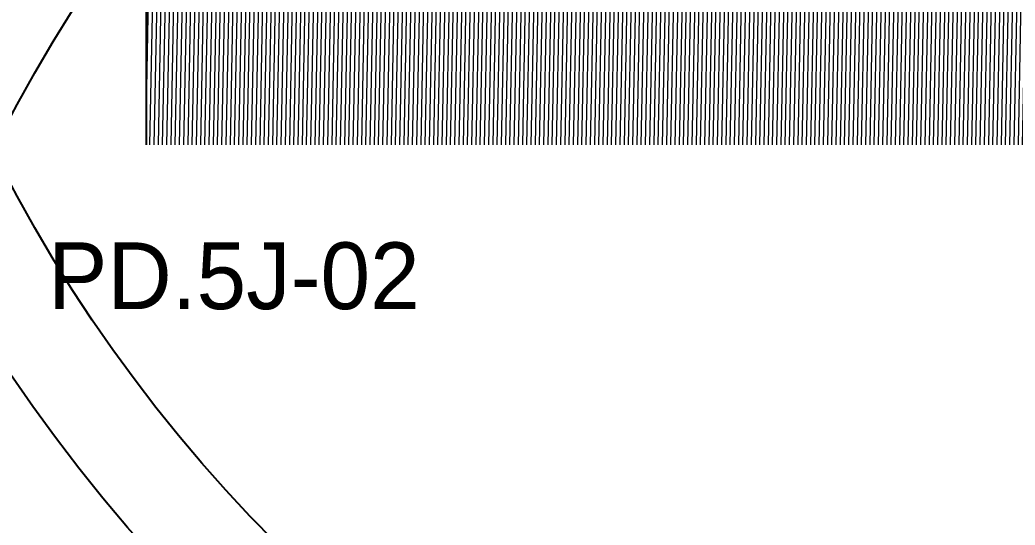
# Model space of a CAD drawing. Header units: metres. Extents: x -325 to 301, y -147 to 149.
# Drawn here: x 62.657 to 64.149, y 29.68 to 30.436 of the extents above; entities that cross this region are included whole.
import ezdxf

# ---------------------------------------------------------------- set-up
doc = ezdxf.new("R2010")
doc.units = ezdxf.units.M
doc.layers.get('Defpoints').update_dxf_attribs({"lineweight": 13})
doc.layers.add('-aux', color=50, linetype='Continuous', plot=False)
doc.layers.add('-AUX-QAD', color=5, linetype='Continuous', plot=False)
doc.layers.add('0-TX-1_25', color=7, linetype='Continuous', true_color=0x3f4f7f)
doc.layers.add('1-SECCIÓ', color=1, linetype='Continuous')
doc.layers.add('2-metall', color=5, linetype='Continuous', lineweight=0)
doc.layers.add('3-TR Seleccionat', color=44, linetype='Continuous', lineweight=0)
doc.styles.get("Standard").update_dxf_attribs({"font": 'arial.ttf'})
doc.styles.add('x-llegenda materials$0$ENGRAVERS', font='TT0586M.TTF')
doc.dimstyles.new('ISO-25', dxfattribs={"dimtxt": 0.1, "dimasz": 0.1, "dimexe": 0.1, "dimexo": 0.1, "dimgap": 0.1, "dimtad": 1, "dimdec": 0, "dimlfac": 100, "dimzin": 9, "dimtxsty": 'Standard', "dimblk": 'OBLIQUE', "dimcen": 0.1, "dimadec": 0, "dimazin": 0, "dimtfac": 1, "dimtdec": 0, "dimtmove": 0, "dimatfit": 3, "dimldrblk": 'OBLIQUE', "dimfxl": 1, "dimarcsym": 0})

# ---------------------------------------------------------------- blocks, each defined once
blk = doc.blocks.new('_Oblique')
at = {"color": 0, "lineweight": -2}
blk.add_line((-0.499999999995058, -0.4999999998130015), (0.500000000028669, 0.500000000163238), dxfattribs=at)
blk = doc.blocks.new('*D1507')
at = {"layer": '0-TX-1_25', "color": 0, "lineweight": -2, "transparency": 16777216}
for p, q in [((125.070910250361, 30.37956520640337), (124.9762901443603, 30.37956520640337)), ((125.0012901443603, 30.37956520640337), (125.0012901443603, 30.22880486568642)), ((124.9012901443603, 30.22880486568642), (125.0262901443603, 30.22880486568642))]:
    blk.add_line(p, q, dxfattribs=at)
at = {"layer": 'Defpoints', "color": 0, "transparency": 16777216}
for p in [(125.095910250361, 30.37956520640337), (22.7212616783194, 30.2288048656864), (125.0012901443603, 30.22880486568642)]:
    blk.add_point(p, dxfattribs=at)
at = {"layer": '0-TX-1_25', "color": 0, "lineweight": -2, "transparency": 16777216, "xscale": 0.025, "yscale": 0.025, "zscale": 0.025}
for p, rotation in [((125.0012901443603, 30.37956520640337), 90), ((125.0012901443603, 30.22880486568642), 270)]:
    blk.add_blockref('_Oblique', p, dxfattribs=dict(at, rotation=rotation))
at = {"layer": '0-TX-1_25', "color": 0, "transparency": 16777216, "insert": (124.95842008979, 30.30418503604485), "char_height": 0.035, "attachment_point": 5, "rotation": 90}
blk.add_mtext('15', dxfattribs=at)

msp = doc.modelspace()

# ---------------------------------------------------------------- hatches: boundary and pattern name
at = {"layer": '2-metall'}
h = msp.add_hatch(dxfattribs=at)
h.set_pattern_fill('ANGLE', color=256)
h.set_pattern_definition([(0, (0, 0), (0, 6.985), [5.08, -1.905]), (90, (0, 0), (-6.985, 4.277078946022131e-16), [5.08, -1.905])])
h.paths.add_polyline_path([(64.14246570131161, 30.50800994307554), (64.1424656989833, 30.38859485441934), (64.08346570002266, 30.38859485581633), (64.08346569909133, 30.37759485541027), (64.15346570032068, 30.37759485494461), (64.153465701252, 30.50800994307554)])
at = {"layer": '3-TR Seleccionat'}
h = msp.add_hatch(dxfattribs=at)
h.set_pattern_fill('ANSI31', color=256, scale=0.002, angle=223.8682194563586, style=0)
h.set_pattern_definition([(268.8682194563586, (428200.4078136699, -659391.2168748389), (-0.006348761178338337, 0.0001254252782496586), [])])
h.paths.add_polyline_path([(65.84642938099817, 30.76773572571427), (64.77218117227477, 30.76773572571427), (64.68579604152843, 30.46984363000772), (62.84642938099817, 30.46906535385112), (62.84642938099818, 30.24906585383886), (65.84642938099817, 30.24906585383885)])

# ---------------------------------------------------------------- linework, layer by layer
at = {"layer": '-AUX-QAD'}
for centre, radius in [((64.63065285732773, 31.2442517638392), 2.396175422524493), ((64.63065285732773, 31.2442517638392), 2.249055570647946), ((64.63065285732773, 29.23765525903809), 2.396175422524493), ((64.63065285732773, 29.23765525903809), 2.249055570647946)]:
    msp.add_circle(centre, radius, dxfattribs=at)
at = {"layer": '1-SECCIÓ'}
msp.add_lwpolyline([(62.84642938099817, 30.94698427736594), (62.84642938099817, 30.24906585383886)], dxfattribs=at)

# ---------------------------------------------------------------- texts
at = {"layer": '-aux', "insert": (62.69926436899311, 30.10312555389395), "char_height": 0.1, "width": 19.21009939306024, "attachment_point": 1, "style": 'x-llegenda materials$0$ENGRAVERS'}
msp.add_mtext('PD.5J-02', dxfattribs=at)

# ---------------------------------------------------------------- dimensions: what is measured, and where the dimension line sits
at = {"layer": '0-TX-1_25'}
dim = msp.add_linear_dim(base=(125.0012901443603, 30.22880486568642), p1=(125.095910250361, 30.37956520640336), p2=(22.72126167831939, 30.22880486568639), angle=90, dimstyle='ISO-25', override={"dimtxt": 0.035, "dimasz": 0.025, "dimexe": 0.025, "dimexo": 0.025, "dimgap": 0.025, "dimblk1": 'Oblique', "dimblk2": 'Oblique', "dimsah": 1, "dimfxl": 0.1, "dimfxlon": 1, "dimarcsym": 1}, dxfattribs=at)
dim.commit()
dim.dimension.update_dxf_attribs({"geometry": '*D1507', "text_midpoint": (124.95842008979, 30.30418503604485)})

doc.saveas('drawing.dxf')
